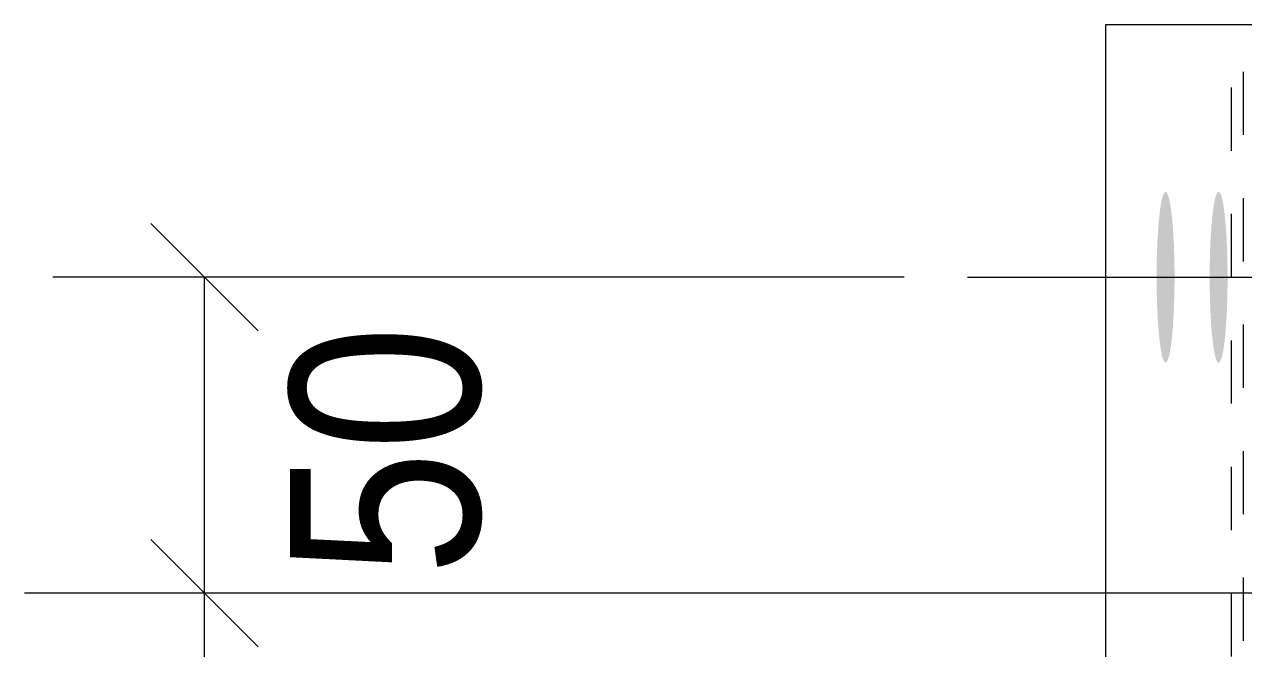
# Model space of a CAD drawing. Header units: millimetres. Extents: x 2 to 825, y 1 to 579.
# Drawn here: x 30 to 49.28, y 355.31 to 365.18 of the extents above; entities that cross this region are included whole.
import ezdxf

# ---------------------------------------------------------------- set-up
doc = ezdxf.new("R2010")
doc.units = ezdxf.units.MM
doc.linetypes.add('XKITLINE00', pattern=[0])
doc.linetypes.add('XKITLINE01', pattern=[4, 1, -1, 1, -1])
for name, color, linetype, lineweight in [('Bolt', 3, 'Continuous', 0), ('Dimensions', 7, 'Continuous', 0), ('Part', 2, 'Continuous', 0)]:
    doc.layers.add(name, color=color, linetype=linetype, lineweight=lineweight)
doc.styles.add('ARIAL', font='ARIAL.TTF')

# ---------------------------------------------------------------- blocks, each defined once
blk = doc.blocks.new('*A34')
at = {"layer": 'Bolt'}
for points in [[(48.189, 361.15), (48.189, 361.116), (48.189, 361.083), (48.189, 361.05), (48.188, 361.017), (48.188, 360.985), (48.187, 360.952), (48.187, 360.919), (48.186, 360.887), (48.185, 360.855), (48.184, 360.823), (48.183, 360.791), (48.182, 360.759), (48.181, 360.728), (48.18, 360.697), (48.179, 360.666), (48.177, 360.636), (48.176, 360.606), (48.174, 360.576), (48.173, 360.546), (48.171, 360.517), (48.169, 360.489), (48.167, 360.46), (48.165, 360.433), (48.164, 360.405), (48.161, 360.379), (48.159, 360.352), (48.157, 360.326), (48.155, 360.301), (48.153, 360.276), (48.15, 360.252), (48.148, 360.228), (48.145, 360.205), (48.143, 360.182), (48.14, 360.16), (48.138, 360.139), (48.135, 360.118), (48.132, 360.098), (48.129, 360.079), (48.126, 360.06), (48.124, 360.042), (48.121, 360.025), (48.118, 360.008), (48.115, 359.992), (48.111, 359.977), (48.108, 359.962), (48.105, 359.949), (48.102, 359.935), (48.099, 359.923), (48.095, 359.912), (48.092, 359.901), (48.089, 359.891), (48.086, 359.882), (48.082, 359.873), (48.079, 359.866), (48.075, 359.859), (48.072, 359.853), (48.069, 359.847), (48.065, 359.843), (48.062, 359.839), (48.058, 359.836), (48.055, 359.834), (48.051, 359.833), (48.048, 359.833), (48.044, 359.833), (48.041, 359.834), (48.037, 359.836), (48.034, 359.839), (48.03, 359.843), (48.027, 359.847), (48.024, 359.853), (48.02, 359.859), (48.017, 359.866), (48.013, 359.873), (48.01, 359.882), (48.007, 359.891), (48.003, 359.901), (48, 359.912), (47.997, 359.923), (47.994, 359.935), (47.99, 359.949), (47.987, 359.962), (47.984, 359.977), (47.981, 359.992), (47.978, 360.008), (47.975, 360.025), (47.972, 360.042), (47.969, 360.06), (47.966, 360.079), (47.963, 360.098), (47.961, 360.118), (47.958, 360.139), (47.955, 360.16), (47.953, 360.182), (47.95, 360.205), (47.948, 360.228), (47.945, 360.252), (47.943, 360.276), (47.941, 360.301), (47.938, 360.326), (47.936, 360.352), (47.934, 360.379), (47.932, 360.405), (47.93, 360.433), (47.928, 360.46), (47.926, 360.489), (47.925, 360.517), (47.923, 360.546), (47.921, 360.576), (47.92, 360.606), (47.918, 360.636), (47.917, 360.666), (47.916, 360.697), (47.914, 360.728), (47.913, 360.759), (47.912, 360.791), (47.911, 360.823), (47.91, 360.855), (47.91, 360.887), (47.909, 360.919), (47.908, 360.952), (47.908, 360.985), (47.907, 361.017), (47.907, 361.05), (47.907, 361.083), (47.906, 361.116), (47.906, 361.15), (47.906, 361.183), (47.906, 361.216), (47.906, 361.249), (47.907, 361.282), (47.907, 361.315), (47.907, 361.348), (47.908, 361.381), (47.908, 361.414), (47.909, 361.446), (47.91, 361.478), (47.91, 361.511), (47.911, 361.543), (47.912, 361.575), (47.913, 361.606), (47.914, 361.638), (47.916, 361.669), (47.917, 361.699), (47.918, 361.73), (47.92, 361.76), (47.921, 361.79), (47.923, 361.819), (47.925, 361.848), (47.926, 361.877), (47.928, 361.905), (47.93, 361.933), (47.932, 361.96), (47.934, 361.987), (47.936, 362.013), (47.938, 362.039), (47.941, 362.064), (47.943, 362.089), (47.945, 362.114), (47.948, 362.137), (47.95, 362.16), (47.953, 362.183), (47.955, 362.205), (47.958, 362.226), (47.961, 362.247), (47.963, 362.267), (47.966, 362.286), (47.969, 362.305), (47.972, 362.323), (47.975, 362.341), (47.978, 362.357), (47.981, 362.373), (47.984, 362.389), (47.987, 362.403), (47.99, 362.417), (47.994, 362.43), (47.997, 362.442), (48, 362.454), (48.003, 362.465), (48.007, 362.475), (48.01, 362.484), (48.013, 362.492), (48.017, 362.5), (48.02, 362.507), (48.024, 362.513), (48.027, 362.518), (48.03, 362.523), (48.034, 362.526), (48.037, 362.529), (48.041, 362.531), (48.044, 362.532), (48.048, 362.533), (48.051, 362.532), (48.055, 362.531), (48.058, 362.529), (48.062, 362.526), (48.065, 362.523), (48.069, 362.518), (48.072, 362.513), (48.075, 362.507), (48.079, 362.5), (48.082, 362.492), (48.086, 362.484), (48.089, 362.475), (48.092, 362.465), (48.095, 362.454), (48.099, 362.442), (48.102, 362.43), (48.105, 362.417), (48.108, 362.403), (48.111, 362.389), (48.115, 362.373), (48.118, 362.357), (48.121, 362.341), (48.124, 362.323), (48.126, 362.305), (48.129, 362.286), (48.132, 362.267), (48.135, 362.247), (48.138, 362.226), (48.14, 362.205), (48.143, 362.183), (48.145, 362.16), (48.148, 362.137), (48.15, 362.114), (48.153, 362.089), (48.155, 362.064), (48.157, 362.039), (48.159, 362.013), (48.161, 361.987), (48.164, 361.96), (48.165, 361.933), (48.167, 361.905), (48.169, 361.877), (48.171, 361.848), (48.173, 361.819), (48.174, 361.79), (48.176, 361.76), (48.177, 361.73), (48.179, 361.699), (48.18, 361.669), (48.181, 361.638), (48.182, 361.606), (48.183, 361.575), (48.184, 361.543), (48.185, 361.511), (48.186, 361.478), (48.187, 361.446), (48.187, 361.414), (48.188, 361.381), (48.188, 361.348), (48.189, 361.315), (48.189, 361.282), (48.189, 361.249), (48.189, 361.216), (48.189, 361.183)], [(49.028, 361.15), (49.028, 361.116), (49.028, 361.083), (49.028, 361.05), (49.027, 361.017), (49.027, 360.985), (49.026, 360.952), (49.026, 360.919), (49.025, 360.887), (49.024, 360.855), (49.023, 360.823), (49.022, 360.791), (49.021, 360.759), (49.02, 360.728), (49.019, 360.697), (49.018, 360.666), (49.016, 360.636), (49.015, 360.606), (49.013, 360.576), (49.012, 360.546), (49.01, 360.517), (49.008, 360.489), (49.007, 360.46), (49.005, 360.433), (49.003, 360.405), (49.001, 360.379), (48.999, 360.352), (48.996, 360.326), (48.994, 360.301), (48.992, 360.276), (48.989, 360.252), (48.987, 360.228), (48.985, 360.205), (48.982, 360.182), (48.979, 360.16), (48.977, 360.139), (48.974, 360.118), (48.971, 360.098), (48.968, 360.079), (48.966, 360.06), (48.963, 360.042), (48.96, 360.025), (48.957, 360.008), (48.954, 359.992), (48.951, 359.977), (48.947, 359.962), (48.944, 359.949), (48.941, 359.935), (48.938, 359.923), (48.935, 359.912), (48.931, 359.901), (48.928, 359.891), (48.925, 359.882), (48.921, 359.873), (48.918, 359.866), (48.915, 359.859), (48.911, 359.853), (48.908, 359.847), (48.904, 359.843), (48.901, 359.839), (48.897, 359.836), (48.894, 359.834), (48.89, 359.833), (48.887, 359.833), (48.883, 359.833), (48.88, 359.834), (48.876, 359.836), (48.873, 359.839), (48.87, 359.843), (48.866, 359.847), (48.863, 359.853), (48.859, 359.859), (48.856, 359.866), (48.853, 359.873), (48.849, 359.882), (48.846, 359.891), (48.842, 359.901), (48.839, 359.912), (48.836, 359.923), (48.833, 359.935), (48.83, 359.949), (48.826, 359.962), (48.823, 359.977), (48.82, 359.992), (48.817, 360.008), (48.814, 360.025), (48.811, 360.042), (48.808, 360.06), (48.805, 360.079), (48.803, 360.098), (48.8, 360.118), (48.797, 360.139), (48.794, 360.16), (48.792, 360.182), (48.789, 360.205), (48.787, 360.228), (48.784, 360.252), (48.782, 360.276), (48.78, 360.301), (48.777, 360.326), (48.775, 360.352), (48.773, 360.379), (48.771, 360.405), (48.769, 360.433), (48.767, 360.46), (48.765, 360.489), (48.764, 360.517), (48.762, 360.546), (48.76, 360.576), (48.759, 360.606), (48.757, 360.636), (48.756, 360.666), (48.755, 360.697), (48.754, 360.728), (48.752, 360.759), (48.751, 360.791), (48.75, 360.823), (48.75, 360.855), (48.749, 360.887), (48.748, 360.919), (48.747, 360.952), (48.747, 360.985), (48.746, 361.017), (48.746, 361.05), (48.746, 361.083), (48.745, 361.116), (48.745, 361.15), (48.745, 361.183), (48.745, 361.216), (48.745, 361.249), (48.746, 361.282), (48.746, 361.315), (48.746, 361.348), (48.747, 361.381), (48.747, 361.414), (48.748, 361.446), (48.749, 361.478), (48.75, 361.511), (48.75, 361.543), (48.751, 361.575), (48.752, 361.606), (48.754, 361.638), (48.755, 361.669), (48.756, 361.699), (48.757, 361.73), (48.759, 361.76), (48.76, 361.79), (48.762, 361.819), (48.764, 361.848), (48.765, 361.877), (48.767, 361.905), (48.769, 361.933), (48.771, 361.96), (48.773, 361.987), (48.775, 362.013), (48.777, 362.039), (48.78, 362.064), (48.782, 362.089), (48.784, 362.114), (48.787, 362.137), (48.789, 362.16), (48.792, 362.183), (48.794, 362.205), (48.797, 362.226), (48.8, 362.247), (48.803, 362.267), (48.805, 362.286), (48.808, 362.305), (48.811, 362.323), (48.814, 362.341), (48.817, 362.357), (48.82, 362.373), (48.823, 362.389), (48.826, 362.403), (48.83, 362.417), (48.833, 362.43), (48.836, 362.442), (48.839, 362.454), (48.842, 362.465), (48.846, 362.475), (48.849, 362.484), (48.853, 362.492), (48.856, 362.5), (48.859, 362.507), (48.863, 362.513), (48.866, 362.518), (48.87, 362.523), (48.873, 362.526), (48.876, 362.529), (48.88, 362.531), (48.883, 362.532), (48.887, 362.533), (48.89, 362.532), (48.894, 362.531), (48.897, 362.529), (48.901, 362.526), (48.904, 362.523), (48.908, 362.518), (48.911, 362.513), (48.915, 362.507), (48.918, 362.5), (48.921, 362.492), (48.925, 362.484), (48.928, 362.475), (48.931, 362.465), (48.935, 362.454), (48.938, 362.442), (48.941, 362.43), (48.944, 362.417), (48.947, 362.403), (48.951, 362.389), (48.954, 362.373), (48.957, 362.357), (48.96, 362.341), (48.963, 362.323), (48.966, 362.305), (48.968, 362.286), (48.971, 362.267), (48.974, 362.247), (48.977, 362.226), (48.979, 362.205), (48.982, 362.183), (48.985, 362.16), (48.987, 362.137), (48.989, 362.114), (48.992, 362.089), (48.994, 362.064), (48.996, 362.039), (48.999, 362.013), (49.001, 361.987), (49.003, 361.96), (49.005, 361.933), (49.007, 361.905), (49.008, 361.877), (49.01, 361.848), (49.012, 361.819), (49.013, 361.79), (49.015, 361.76), (49.016, 361.73), (49.018, 361.699), (49.019, 361.669), (49.02, 361.638), (49.021, 361.606), (49.022, 361.575), (49.023, 361.543), (49.024, 361.511), (49.025, 361.478), (49.026, 361.446), (49.026, 361.414), (49.027, 361.381), (49.027, 361.348), (49.028, 361.315), (49.028, 361.282), (49.028, 361.249), (49.028, 361.216), (49.029, 361.183)]]:
    blk.add_hatch(color=3, dxfattribs=at).paths.add_polyline_path(points, flags=17)
at = {"layer": 'Bolt', "color": 3, "linetype": 'XKITLINE00', "lineweight": 0}
for p, q in [((44.915, 361.183), (51.877, 361.183)), ((45.754, 361.183), (52.716, 361.183)), ((46.593, 361.183), (53.555, 361.183)), ((49.111, 361.183), (56.072, 361.183))]:
    blk.add_line(p, q, dxfattribs=at)
blk = doc.blocks.new('*A46')
at = {"layer": 'Part', "color": 7, "linetype": 'XKITLINE01', "lineweight": 0}
blk.add_line((49.282, 347.433), (49.282, 364.933), dxfattribs=at)
blk = doc.blocks.new('*A47')
at = {"layer": 'Part', "color": 2, "linetype": 'XKITLINE00', "lineweight": 0}
for p, q in [((47.104, 365.183), (56.645, 365.183)), ((47.104, 347.183), (47.104, 365.183))]:
    blk.add_line(p, q, dxfattribs=at)
at = {"layer": 'Part', "color": 7, "linetype": 'XKITLINE01', "lineweight": 0}
blk.add_line((49.093, 347.183), (49.093, 365.183), dxfattribs=at)
blk = doc.blocks.new('*A144')
at = {"layer": 'Dimensions', "color": 7, "linetype": 'XKITLINE00', "lineweight": 0}
for p, q in [((32, 357.031), (33.697, 355.334)), ((51.849, 356.183), (29.999, 356.183)), ((32.849, 351.183), (32.849, 356.183))]:
    blk.add_line(p, q, dxfattribs=at)
at = {"layer": 'Dimensions', "color": 3}
blk.add_point((32.849, 356.183), dxfattribs=at)
blk = doc.blocks.new('*A145')
at = {"layer": 'Dimensions', "color": 7, "linetype": 'XKITLINE00', "lineweight": 0}
for p, q in [((32, 362.031), (33.697, 360.334)), ((43.915, 361.183), (30.449, 361.183)), ((32.849, 356.183), (32.849, 361.183)), ((32, 357.031), (33.697, 355.334)), ((51.849, 356.183), (30.449, 356.183))]:
    blk.add_line(p, q, dxfattribs=at)
at = {"layer": 'Dimensions', "color": 3}
for p in [(32.849, 361.183), (32.849, 356.183)]:
    blk.add_point(p, dxfattribs=at)
at = {"layer": 'Dimensions', "color": 3, "style": 'ARIAL', "width": 0.85}
blk.add_text('50', height=3, rotation=90.0002, dxfattribs=at).set_placement((37.199, 356.458))

msp = doc.modelspace()

# ---------------------------------------------------------------- block references
at = {"lineweight": 0}
for name in ['*A47', '*A46', '*A34', '*A145', '*A144']:
    msp.add_blockref(name, (0, 0), dxfattribs=at)

doc.saveas('drawing.dxf')
